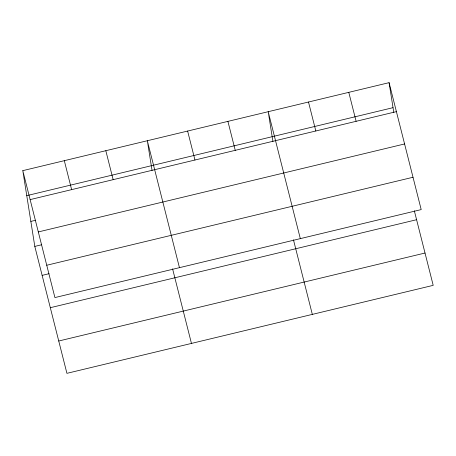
<?xml version="1.0" encoding="UTF-8"?>
<svg xmlns="http://www.w3.org/2000/svg" width="456" height="456" viewBox="0 0 456 456"><rect width="100%" height="100%" fill="white"/><g stroke="black" fill="none" stroke-linecap="round" stroke-linejoin="round"><path stroke-width="0.68" d="M22.8 170.647L389.076 82.667L421.196 209.595L54.919 297.574L22.8 170.647L34.804 246.405L66.924 373.333L433.2 285.353L414.327 210.775M26.761 195.647L393.038 107.667M30.13 199.608L396.406 111.629M30.843 221.405L35.688 220.242M38.31 231.939L404.586 143.959M34.804 246.405L41.724 244.741M46.74 265.244L413.011 177.264M42.134 275.367L49.054 273.708M50.314 307.697L416.59 219.718M58.744 341.008L425.02 253.029M348.783 92.346L356.113 121.307M308.495 102.019L315.826 130.986M300.322 238.63L268.202 111.697L272.916 141.445M293.459 239.81L312.332 314.389M227.915 121.376L235.245 150.337M187.627 131.054L194.951 160.016M179.453 267.661L147.334 140.733L152.047 170.476M172.585 268.84L191.457 343.419M105.82 150.702L113.151 179.664M64.313 160.672L71.638 189.639M389.076 82.667L393.79 112.41"/></g></svg>
